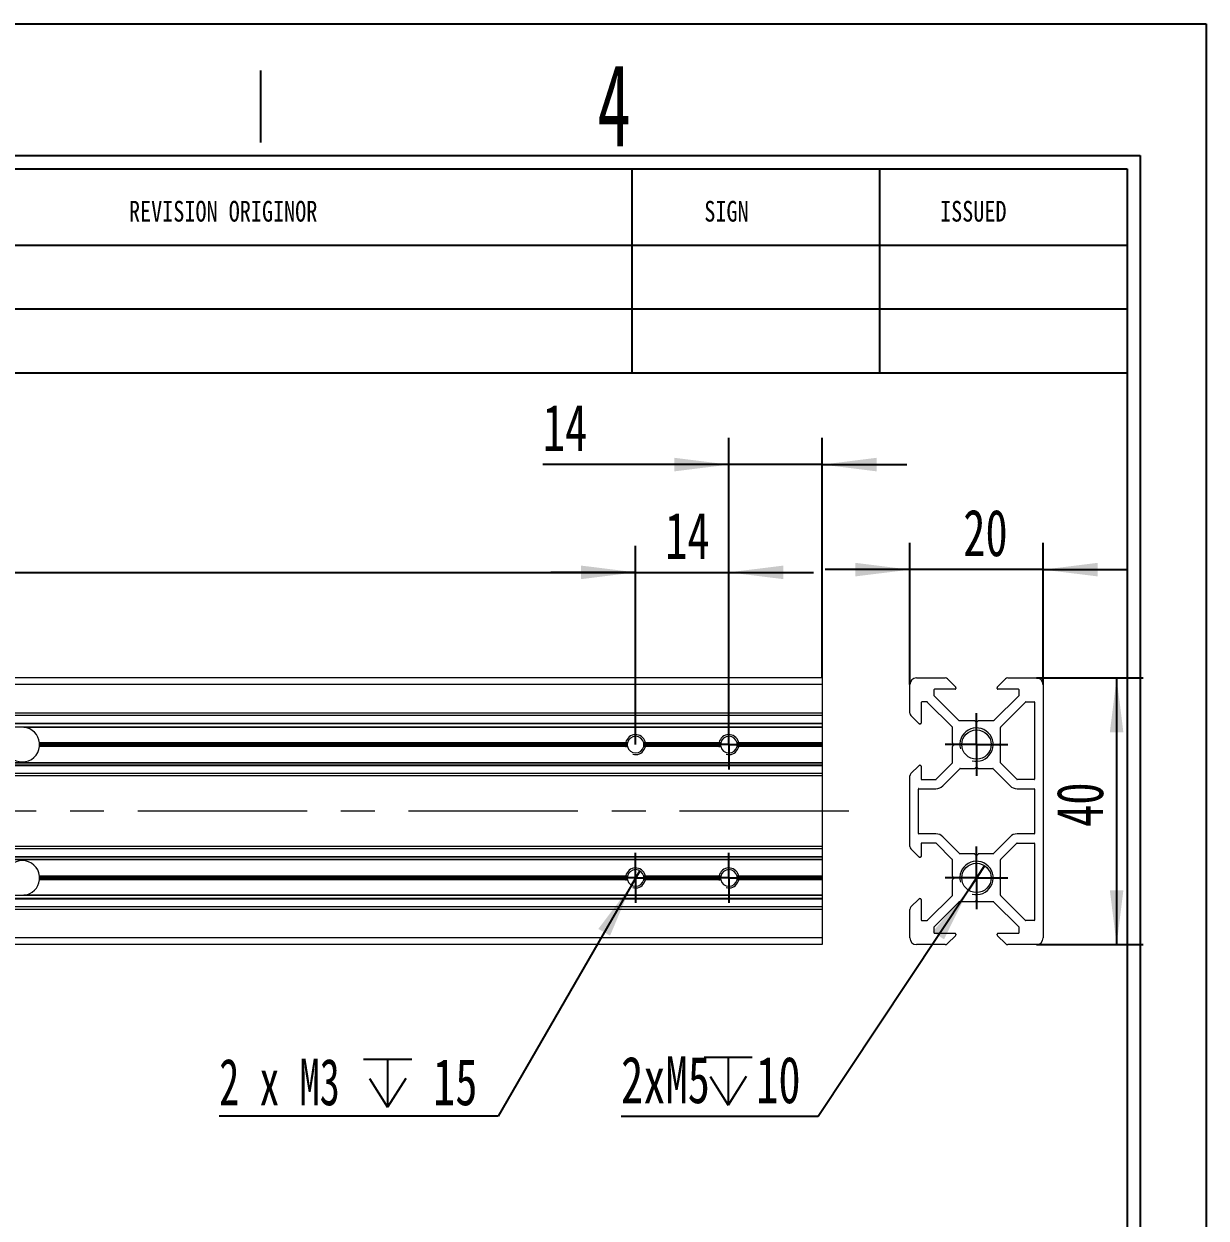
# Model space of a CAD drawing. Header units: millimetres. Extents: x 2 to 295, y 1 to 209.
# Drawn here: x 206.4 to 295.1, y 119.1 to 208.7 of the extents above; entities that cross this region are included whole.
import ezdxf

# ---------------------------------------------------------------- set-up
doc = ezdxf.new("R2010")
doc.units = ezdxf.units.MM
doc.linetypes.add('CENTERX2', pattern=[20.32, 12.7, -2.54, 2.54, -2.54])
doc.layers.add('10', color=7, linetype='Continuous')
doc.layers.add('SLD-0', color=7, linetype='Continuous')
doc.styles.add('SLDTEXTSTYLE0', font='TXT', dxfattribs={"width": 0.7})
doc.styles.add('SLDTEXTSTYLE14', font='TXT', dxfattribs={"width": 0.633333})
doc.styles.add('SLDTEXTSTYLE4', font='TXT', dxfattribs={"width": 0.6})
doc.styles.add('SLDTEXTSTYLE8', font='TXT', dxfattribs={"width": 0.7865})
doc.dimstyles.new('SLDDIMSTYLE0', dxfattribs={"dimtxt": 3.5, "dimasz": 4.08, "dimexe": 0, "dimexo": 0.0625, "dimgap": 0.875, "dimtad": 2, "dimlfac": 2, "dimrnd": 1e-09, "dimzin": 12, "dimdsep": 46, "dimtxsty": 'SLDTEXTSTYLE0', "dimsah": 1, "dimcen": 0.09, "dimadec": 0, "dimazin": 3, "dimtfac": 1, "dimtmove": 0, "dimatfit": 0, "dimfxl": 0, "dimfrac": 2, "dimtolj": 1, "dimtzin": 12, "dimarcsym": 0})
doc.dimstyles.new('SLDDIMSTYLE1', dxfattribs={"dimtxt": 3.5, "dimasz": 4.08, "dimexe": 0, "dimexo": 0.0625, "dimgap": 0.875, "dimtad": 2, "dimlfac": 2, "dimrnd": 1e-09, "dimzin": 12, "dimdsep": 46, "dimtxsty": 'SLDTEXTSTYLE0', "dimsah": 1, "dimcen": 0.09, "dimadec": 0, "dimazin": 3, "dimtfac": 1, "dimtofl": 0, "dimtmove": 0, "dimatfit": 3, "dimfxl": 0, "dimfrac": 2, "dimtolj": 1, "dimtzin": 12, "dimarcsym": 0})
doc.dimstyles.new('SLDDIMSTYLE2', dxfattribs={"dimtxt": 3.5, "dimasz": 4.08, "dimexe": 0, "dimexo": 0.0625, "dimgap": 0.875, "dimtad": 0, "dimtih": 1, "dimtoh": 1, "dimdec": 6, "dimlfac": 2, "dimrnd": 1e-09, "dimzin": 12, "dimdsep": 46, "dimtxsty": 'SLDTEXTSTYLE0', "dimblk1": 'NONE', "dimsah": 1, "dimcen": 0, "dimadec": 0, "dimazin": 3, "dimtfac": 1, "dimtmove": 0, "dimatfit": 3, "dimldrblk": 'NONE', "dimfxl": 0, "dimfrac": 2, "dimtolj": 1, "dimtzin": 12, "dimarcsym": 0})
doc.dimstyles.new('SLDDIMSTYLE3', dxfattribs={"dimtxt": 3.5, "dimasz": 4.08, "dimexe": 0, "dimexo": 0.0625, "dimgap": 0.875, "dimtad": 0, "dimtih": 1, "dimtoh": 1, "dimlfac": 2, "dimrnd": 1e-09, "dimzin": 12, "dimdsep": 46, "dimtxsty": 'SLDTEXTSTYLE0', "dimblk1": 'NONE', "dimsah": 1, "dimcen": 0, "dimadec": 0, "dimazin": 3, "dimtfac": 1, "dimtmove": 0, "dimatfit": 3, "dimldrblk": 'NONE', "dimfxl": 0, "dimfrac": 2, "dimtolj": 1, "dimtzin": 12, "dimarcsym": 0})

# ---------------------------------------------------------------- blocks, each defined once
blk = doc.blocks.new('_D_1')
at = {"layer": '10'}
for p, q in [((259.307, 154.623), (259.307, 177.623)), ((266.307, 159.623), (266.307, 177.623)), ((259.307, 175.623), (245.356, 175.623)), ((266.307, 175.623), (259.307, 175.623)), ((266.307, 175.623), (272.657, 175.623))]:
    blk.add_line(p, q, dxfattribs=at)
for points in [[(259.307, 175.623), (255.227, 176.131), (255.227, 175.115)], [(266.307, 175.623), (270.387, 175.115), (270.387, 176.131)]]:
    blk.add_solid(points, dxfattribs=at)
at = {"layer": '10', "insert": (245.356, 180.135), "char_height": 3.5, "attachment_point": 1, "style": 'SLDTEXTSTYLE0'}
blk.add_mtext('14', dxfattribs=at)
blk = doc.blocks.new('_D_2')
at = {"layer": '10'}
for p, q in [((252.307, 154.623), (252.307, 169.541)), ((259.307, 156.498), (259.307, 169.541)), ((252.307, 167.541), (245.957, 167.541)), ((252.307, 167.541), (259.307, 167.541)), ((259.307, 167.541), (265.657, 167.541))]:
    blk.add_line(p, q, dxfattribs=at)
for points in [[(252.307, 167.541), (248.227, 168.049), (248.227, 167.033)], [(259.307, 167.541), (263.387, 167.033), (263.387, 168.049)]]:
    blk.add_solid(points, dxfattribs=at)
at = {"layer": '10', "insert": (254.532, 172.053), "char_height": 3.5, "attachment_point": 1, "style": 'SLDTEXTSTYLE0'}
blk.add_mtext('14', dxfattribs=at)
blk = doc.blocks.new('_D_3')
at = {"layer": '10'}
for p, q in [((32.307, 154.623), (32.307, 169.541)), ((252.307, 154.623), (252.307, 169.541)), ((32.307, 167.541), (252.307, 167.541))]:
    blk.add_line(p, q, dxfattribs=at)
for points in [[(32.307, 167.541), (36.387, 167.033), (36.387, 168.049)], [(252.307, 167.541), (248.227, 168.049), (248.227, 167.033)]]:
    blk.add_solid(points, dxfattribs=at)
at = {"layer": '10', "insert": (133.67, 172.053), "char_height": 3.5, "attachment_point": 1, "style": 'SLDTEXTSTYLE0'}
blk.add_mtext('440', dxfattribs=at)
blk = doc.blocks.new('SW_SYMBOL_HOLE_DEPTH')
at = {"layer": '10', "color": 0}
for p, q in [((0, 875), (800, 875)), ((400, 875), (400, 75)), ((100, 555), (400, 75)), ((700, 555), (400, 75))]:
    blk.add_line(p, q, dxfattribs=at)
blk = doc.blocks.new('_D_6')
at = {"layer": '10'}
for p, q in [((252.62, 145.164), (251.995, 144.082)), ((251.995, 144.082), (241.996, 126.753)), ((241.996, 126.753), (221.076, 126.753))]:
    blk.add_line(p, q, dxfattribs=at)
blk.add_solid([(251.995, 144.082), (249.516, 140.802), (250.396, 140.294)], dxfattribs=at)
at = {"layer": '10', "xscale": 0.004511737089201878, "yscale": 0.004511737089201878, "zscale": 0.004511737089201878}
blk.add_blockref('SW_SYMBOL_HOLE_DEPTH', (231.907, 127.086), dxfattribs=at)
at = {"layer": '10', "char_height": 3.5, "attachment_point": 1}
for s, insert, style in [('2 x M3', (221.076, 131.077), 'SLDTEXTSTYLE14'), ('15', (237.117, 131.077), 'SLDTEXTSTYLE0')]:
    blk.add_mtext(s, dxfattribs=dict(at, insert=insert, style=style))
blk = doc.blocks.new('_NONE')
blk = doc.blocks.new('SW_CENTERMARKSYMBOL_2')
at = {"layer": '10', "color": 0}
for p, q in [((0, 1.25), (0, 1.875)), ((0, 0), (0, 1.25)), ((0, 0), (-1.25, 0)), ((0, 0), (0, -1.25)), ((0, 0), (1.25, 0)), ((1.25, 0), (1.875, 0)), ((-1.25, 0), (-1.875, 0)), ((0, -1.25), (0, -1.875))]:
    blk.add_line(p, q, dxfattribs=at)
blk = doc.blocks.new('SW_CENTERMARKSYMBOL_4')
at = {"layer": '10', "color": 0}
for p, q in [((0, 1.25), (0, 1.875)), ((0, 0), (0, 1.25)), ((-1.25, 0), (-1.875, 0)), ((0, 0), (-1.25, 0)), ((0, 0), (0, -1.25)), ((0, 0), (1.25, 0)), ((1.25, 0), (1.875, 0)), ((0, -1.25), (0, -1.875))]:
    blk.add_line(p, q, dxfattribs=at)
blk = doc.blocks.new('SW_CENTERMARKSYMBOL_5')
at = {"layer": '10', "color": 0}
for p, q in [((0, 1.25), (0, 1.875)), ((0, 0), (0, 1.25)), ((-1.25, 0), (-1.875, 0)), ((0, 0), (-1.25, 0)), ((0, 0), (0, -1.25)), ((0, 0), (1.25, 0)), ((1.25, 0), (1.875, 0)), ((0, -1.25), (0, -1.875))]:
    blk.add_line(p, q, dxfattribs=at)
blk = doc.blocks.new('_D_7')
at = {"layer": '10'}
for p, q in [((282.382, 159.623), (290.393, 159.623)), ((288.393, 159.623), (288.393, 139.623)), ((282.382, 139.623), (290.393, 139.623))]:
    blk.add_line(p, q, dxfattribs=at)
for points in [[(288.393, 159.623), (287.885, 155.543), (288.901, 155.543)], [(288.393, 139.623), (288.901, 143.703), (287.885, 143.703)]]:
    blk.add_solid(points, dxfattribs=at)
at = {"layer": '10', "insert": (283.881, 148.451), "char_height": 3.5, "attachment_point": 1, "rotation": 90, "style": 'SLDTEXTSTYLE0'}
blk.add_mtext('40', dxfattribs=at)
blk = doc.blocks.new('_D_8')
at = {"layer": '10'}
for p, q in [((272.882, 159.123), (272.882, 169.745)), ((282.882, 159.123), (282.882, 169.745)), ((272.882, 167.745), (266.532, 167.745)), ((282.882, 167.745), (272.882, 167.745)), ((282.882, 167.745), (289.232, 167.745))]:
    blk.add_line(p, q, dxfattribs=at)
for points in [[(272.882, 167.745), (268.802, 168.253), (268.802, 167.237)], [(282.882, 167.745), (286.962, 167.237), (286.962, 168.253)]]:
    blk.add_solid(points, dxfattribs=at)
at = {"layer": '10', "insert": (276.887, 172.257), "char_height": 3.5, "attachment_point": 1, "style": 'SLDTEXTSTYLE0'}
blk.add_mtext('20', dxfattribs=at)
blk = doc.blocks.new('_D_9')
at = {"layer": '10'}
for p, q in [((278.489, 145.54), (277.274, 143.706)), ((277.274, 143.706), (266.015, 126.721)), ((266.015, 126.721), (251.22, 126.721))]:
    blk.add_line(p, q, dxfattribs=at)
blk.add_solid([(277.274, 143.706), (274.596, 140.586), (275.443, 140.025)], dxfattribs=at)
at = {"layer": '10', "xscale": 0.004511737089201878, "yscale": 0.004511737089201878, "zscale": 0.004511737089201878}
blk.add_blockref('SW_SYMBOL_HOLE_DEPTH', (257.457, 127.241), dxfattribs=at)
at = {"layer": '10', "char_height": 3.5, "attachment_point": 1, "style": 'SLDTEXTSTYLE0'}
for s, insert in [('2xM5', (251.22, 131.233)), ('10', (261.355, 131.233))]:
    blk.add_mtext(s, dxfattribs=dict(at, insert=insert))
blk = doc.blocks.new('SW_CENTERMARKSYMBOL_6')
at = {"layer": '10', "color": 0}
for p, q in [((0, 1.25), (0, 2.35)), ((0, 0), (0, 1.25)), ((-1.25, 0), (-2.35, 0)), ((0, 0), (-1.25, 0)), ((0, 0), (0, -1.25)), ((0, 0), (1.25, 0)), ((1.25, 0), (2.35, 0)), ((0, -1.25), (0, -2.35))]:
    blk.add_line(p, q, dxfattribs=at)
blk = doc.blocks.new('SW_CENTERMARKSYMBOL_7')
at = {"layer": '10', "color": 0}
for p, q in [((0, 1.25), (0, 2.35)), ((0, 0), (0, 1.25)), ((-1.25, 0), (-2.35, 0)), ((0, 0), (-1.25, 0)), ((0, 0), (0, -1.25)), ((0, 0), (1.25, 0)), ((1.25, 0), (2.35, 0)), ((0, -1.25), (0, -2.35))]:
    blk.add_line(p, q, dxfattribs=at)

msp = doc.modelspace()

# ---------------------------------------------------------------- linework, layer by layer
at = {"color": 7, "linetype": 'Continuous', "lineweight": 15}
for p, q in [((266.30716415, 159.62289686), (18.30716075, 159.62289686)), ((266.30716415, 159.62289686), (266.30716415, 159.12289678)), ((273.38167743, 159.62289709), (275.52812381, 159.62289709)), ((275.70490047, 159.54967371), (276.30238791, 158.95218651)), ((279.46096656, 158.95218651), (280.058454, 159.54967371)), ((280.23523066, 159.62289709), (282.38167704, 159.62289709)), ((266.30716415, 159.12289678), (18.30716075, 159.12289678)), ((266.30716415, 159.12289678), (266.30716415, 156.97645063)), ((272.88167735, 156.97645063), (272.88167735, 159.122897)), ((274.68167732, 158.72289722), (274.68167732, 158.32822739)), ((276.2716772, 158.77289713), (274.73167723, 158.77289713)), ((276.33167719, 158.88147584), (276.33167719, 158.83289712)), ((279.43167728, 158.83289712), (279.43167728, 158.88147584)), ((281.03167724, 158.77289713), (279.49167727, 158.77289713)), ((281.08167716, 158.32822739), (281.08167716, 158.72289722)), ((282.88167712, 159.122897), (282.88167712, 140.12289762)), ((273.7316773, 157.7728972), (273.7316773, 156.23289723)), ((274.17634704, 157.82289712), (273.78167722, 157.82289712)), ((276.07435486, 155.93524479), (274.19402471, 157.81557483)), ((274.68899961, 158.31054972), (276.56932964, 156.43021957)), ((279.19402483, 156.43021957), (281.07435486, 158.31054972)), ((279.68899961, 155.93524479), (281.56932976, 157.81557483)), ((281.58700743, 157.82289712), (282.20667734, 157.82289712)), ((282.2316773, 157.79789716), (282.2316773, 152.04287196)), ((266.30716415, 156.97645063), (18.30716075, 156.97645063)), ((266.30716415, 156.7996735), (18.30716075, 156.7996735)), ((266.30716415, 156.97645063), (266.30716415, 156.7996735)), ((266.30716415, 156.7996735), (266.30716415, 156.2021863)), ((273.55238793, 156.20218652), (272.95490072, 156.79967396)), ((266.30716415, 156.2021863), (18.30716075, 156.2021863)), ((266.30716415, 156.17289714), (18.30716075, 156.17289714)), ((266.30716415, 155.93524504), (18.30716075, 155.93524504)), ((266.30716415, 155.91756667), (206.42476173, 155.91756667)), ((266.30716415, 156.2021863), (266.30716415, 156.17289714)), ((266.30716415, 156.17289714), (266.30716415, 155.93524504)), ((266.30716415, 155.93524504), (266.30716415, 155.91756667)), ((266.30716415, 155.91756667), (266.30716415, 154.7582526)), ((273.67167731, 156.17289724), (273.62309859, 156.17289724)), ((276.08167727, 154.75825254), (276.08167727, 155.91756713)), ((276.58700731, 156.42289717), (277.7463219, 156.42289717)), ((277.76399956, 156.41557488), (277.86399957, 156.31557481)), ((277.89935491, 156.31557481), (277.99935491, 156.41557488)), ((278.01703257, 156.42289717), (279.17634716, 156.42289717)), ((279.68167721, 154.75825254), (279.68167721, 155.91756713)), ((251.69699283, 154.7582526), (207.60009082, 154.7582526)), ((251.69699283, 154.48754228), (207.60009082, 154.48754228)), ((207.60187896, 154.73984688), (251.69320794, 154.73984688)), ((251.69320794, 154.50594801), (207.60187896, 154.50594801)), ((251.68240459, 154.64057441), (207.60703476, 154.64057441)), ((251.68240459, 154.60521954), (207.60703476, 154.60521954)), ((258.69699212, 154.7582526), (252.91732343, 154.7582526)), ((258.69699212, 154.48754228), (252.91732343, 154.48754228)), ((252.92110832, 154.73984688), (258.69322212, 154.73984688)), ((258.69320722, 154.50594801), (252.92110832, 154.50594801)), ((258.68240388, 154.64057441), (252.93191166, 154.64057441)), ((258.68240388, 154.60521954), (252.93191166, 154.60521954)), ((266.30716415, 154.7582526), (259.91732271, 154.7582526)), ((266.30716415, 154.48754228), (259.91732271, 154.48754228)), ((259.92110761, 154.73984688), (266.30716415, 154.73984688)), ((266.30716415, 154.50594801), (259.92110761, 154.50594801)), ((266.30716415, 154.64057441), (259.93191095, 154.64057441)), ((266.30716415, 154.60521954), (259.93191095, 154.60521954)), ((266.30716415, 154.7582526), (266.30716415, 154.73984688)), ((266.30716415, 154.73984688), (266.30716415, 154.64057441)), ((266.30716415, 154.64057441), (266.30716415, 154.60521954)), ((266.30716415, 154.60521954), (266.30716415, 154.50594801)), ((266.30716415, 154.50594801), (266.30716415, 154.48754228)), ((266.30716415, 154.48754228), (266.30716415, 153.26787199)), ((276.08167727, 153.26787198), (276.08167727, 154.48754186)), ((276.18899962, 154.64057487), (276.08899956, 154.74057487)), ((276.08899956, 154.50521953), (276.18899962, 154.60521953)), ((279.57435485, 154.64057487), (279.67435491, 154.74057487)), ((279.67435491, 154.50521953), (279.57435485, 154.60521953)), ((279.68167721, 153.26787198), (279.68167721, 154.48754186)), ((266.30716415, 153.26787199), (18.30716075, 153.26787199)), ((266.30716415, 153.23251619), (18.30716075, 153.23251619)), ((266.30716415, 153.26787199), (266.30716415, 153.23251619)), ((266.30716415, 153.23251619), (266.30716415, 153.07289681)), ((274.85971034, 152.0251943), (276.06703257, 153.23251665)), ((280.90364413, 152.0251943), (279.6963219, 153.23251665)), ((266.30716415, 153.07289681), (18.30716075, 153.07289681)), ((266.30716415, 153.04360765), (18.30716075, 153.04360765)), ((266.30716415, 152.44612045), (18.30716075, 152.44612045)), ((266.30716415, 152.26934378), (18.30716075, 152.26934378)), ((266.30716415, 153.07289681), (266.30716415, 153.04360765)), ((266.30716415, 153.04360765), (266.30716415, 152.44612045)), ((266.30716415, 152.44612045), (266.30716415, 152.26934378)), ((266.30716415, 152.26934378), (266.30716415, 146.97645063)), ((272.88167735, 146.97645062), (272.88167735, 152.26934377)), ((272.95490072, 152.44612044), (273.55238793, 153.04360787)), ((273.62309859, 153.07289715), (273.67167731, 153.07289715)), ((273.7316773, 153.01289716), (273.7316773, 152.04287196)), ((275.354685, 151.53021963), (276.64004031, 152.81557482)), ((276.65771797, 152.82289723), (277.7463219, 152.82289723)), ((277.76399956, 152.83021952), (277.86399957, 152.93021958)), ((277.89935491, 152.93021958), (277.99935491, 152.83021952)), ((278.01703257, 152.82289723), (279.1056365, 152.82289723)), ((279.12331416, 152.81557482), (280.40866947, 151.53021963)), ((273.75667726, 152.01787201), (274.84203267, 152.01787201)), ((282.20667734, 152.01787201), (280.9213218, 152.01787201)), ((273.53167717, 147.95292231), (273.53167717, 151.29287184)), ((273.55667713, 151.31787203), (274.84203267, 151.31787203)), ((280.9213218, 151.31787203), (282.20667734, 151.31787203)), ((282.2316773, 151.29287184), (282.2316773, 147.95292231)), ((274.84203267, 147.92792235), (273.55667713, 147.92792235)), ((282.20667734, 147.92792235), (280.9213218, 147.92792235)), ((266.30716415, 146.97645063), (18.30716075, 146.97645063)), ((266.30716415, 146.97645063), (266.30716415, 146.79967396)), ((273.7316773, 147.20292266), (273.7316773, 146.23289711)), ((274.84203267, 147.22792261), (273.75667726, 147.22792261)), ((276.06703257, 146.01327821), (274.85971034, 147.22060009)), ((276.64004031, 146.43021922), (275.354685, 147.71557475)), ((280.40866947, 147.71557475), (279.12331416, 146.43021922)), ((279.68899961, 146.00595522), (280.90364413, 147.22060009)), ((280.9213218, 147.22792261), (282.20667734, 147.22792261)), ((282.2316773, 147.20292266), (282.2316773, 141.44789676)), ((266.30716415, 146.79967396), (18.30716075, 146.79967396)), ((266.30716415, 146.20218652), (18.30716075, 146.20218652)), ((266.30716415, 146.17289724), (18.30716075, 146.17289724)), ((266.30716415, 146.01327775), (18.30716075, 146.01327775)), ((266.30716415, 146.79967396), (266.30716415, 146.20218652)), ((266.30716415, 146.20218652), (266.30716415, 146.17289724)), ((266.30716415, 146.17289724), (266.30716415, 146.01327775)), ((266.30716415, 146.01327775), (266.30716415, 145.97792242)), ((273.55238793, 146.20218675), (272.95490072, 146.79967395)), ((273.67167731, 146.17289758), (273.62309859, 146.17289758)), ((277.7463219, 146.42289716), (276.65771797, 146.42289716)), ((277.86399957, 146.31557527), (277.76399956, 146.4155751)), ((277.99935491, 146.4155751), (277.89935491, 146.31557527)), ((279.1056365, 146.42289716), (278.01703257, 146.42289716)), ((279.68167721, 144.75825212), (279.68167721, 145.98827778)), ((266.30716415, 145.97792242), (18.30716075, 145.97792242)), ((266.30716415, 145.97792242), (266.30716415, 144.75825254)), ((276.08167727, 144.75825212), (276.08167727, 145.97792241)), ((251.69699283, 144.75825254), (207.60009082, 144.75825254)), ((251.69699283, 144.48754186), (207.60009082, 144.48754186)), ((207.60187896, 144.73984662), (251.69320794, 144.73984662)), ((251.69320794, 144.50594778), (207.60187896, 144.50594778)), ((251.68240459, 144.64057487), (207.60703476, 144.64057487)), ((251.68240459, 144.60521953), (207.60703476, 144.60521953)), ((258.69699212, 144.75825254), (252.91732343, 144.75825254)), ((258.69699212, 144.48754186), (252.91732343, 144.48754186)), ((252.92110832, 144.73984662), (258.69322212, 144.73984662)), ((258.69320722, 144.50594778), (252.92110832, 144.50594778)), ((258.68240388, 144.64057487), (252.93191166, 144.64057487)), ((258.68240388, 144.60521953), (252.93191166, 144.60521953)), ((266.30716415, 144.75825254), (259.91732271, 144.75825254)), ((266.30716415, 144.48754186), (259.91732271, 144.48754186)), ((259.92110761, 144.73984662), (266.30716415, 144.73984662)), ((266.30716415, 144.50594778), (259.92110761, 144.50594778)), ((266.30716415, 144.64057487), (259.93191095, 144.64057487)), ((266.30716415, 144.60521953), (259.93191095, 144.60521953)), ((266.30716415, 144.75825254), (266.30716415, 144.73984662)), ((266.30716415, 144.73984662), (266.30716415, 144.64057487)), ((266.30716415, 144.64057487), (266.30716415, 144.60521953)), ((266.30716415, 144.60521953), (266.30716415, 144.50594778)), ((266.30716415, 144.50594778), (266.30716415, 144.48754186)), ((266.30716415, 144.48754186), (266.30716415, 143.32822727)), ((276.08167727, 143.32822773), (276.08167727, 144.48754179)), ((276.18899962, 144.64057486), (276.08899956, 144.74057469)), ((276.08899956, 144.50521923), (276.18899962, 144.60521999)), ((279.57435485, 144.64057486), (279.67435491, 144.74057469)), ((279.67435491, 144.50521923), (279.57435485, 144.60521999)), ((279.68167721, 143.32822773), (279.68167721, 144.48754179)), ((266.30716415, 143.3105496), (18.30716075, 143.3105496)), ((266.30716415, 143.32822727), (206.42476173, 143.32822727)), ((266.30716415, 143.32822727), (266.30716415, 143.3105496)), ((266.30716415, 143.3105496), (266.30716415, 143.07289715)), ((274.19402471, 141.43021933), (276.07435486, 143.31054936)), ((281.56932976, 141.43021933), (279.68899961, 143.31054936)), ((266.30716415, 143.07289715), (18.30716075, 143.07289715)), ((266.30716415, 143.04360787), (18.30716075, 143.04360787)), ((266.30716415, 142.44612044), (18.30716075, 142.44612044)), ((266.30716415, 143.07289715), (266.30716415, 143.04360787)), ((266.30716415, 143.04360787), (266.30716415, 142.44612044)), ((266.30716415, 142.44612044), (266.30716415, 142.26934377)), ((272.95490072, 142.44612089), (273.55238793, 143.0436081)), ((273.62309859, 143.07289726), (273.67167731, 143.07289726)), ((273.7316773, 143.0128968), (273.7316773, 141.47289718)), ((276.56932964, 142.8155747), (274.68899961, 140.93524466)), ((277.7463219, 142.82289675), (276.58700731, 142.82289675)), ((277.86399957, 142.93021957), (277.76399956, 142.83021974)), ((277.99935491, 142.83021974), (277.89935491, 142.93021957)), ((279.17634716, 142.82289675), (278.01703257, 142.82289675)), ((281.07435486, 140.93524466), (279.19402483, 142.8155747)), ((266.30716415, 142.26934377), (18.30716075, 142.26934377)), ((266.30716415, 142.26934377), (266.30716415, 140.12289739)), ((272.88167735, 140.12289762), (272.88167735, 142.26934376)), ((273.78167722, 141.42289727), (274.17634704, 141.42289727)), ((274.68167732, 140.91756723), (274.68167732, 140.52289694)), ((281.08167716, 140.52289694), (281.08167716, 140.91756723)), ((282.20667734, 141.42289727), (281.58700743, 141.42289727)), ((266.30716415, 140.12289739), (18.30716075, 140.12289739)), ((266.30716415, 140.12289739), (266.30716415, 139.62289731)), ((274.73167723, 140.47289702), (276.2716772, 140.47289702)), ((276.30238791, 140.29360811), (275.70490047, 139.69612091)), ((276.33167719, 140.4128975), (276.33167719, 140.36431878)), ((279.43167728, 140.36431878), (279.43167728, 140.4128975)), ((280.058454, 139.69612091), (279.46096656, 140.29360811)), ((279.49167727, 140.47289702), (281.03167724, 140.47289702)), ((266.30716415, 139.62289731), (18.30716075, 139.62289731)), ((275.52812381, 139.62289753), (273.38167743, 139.62289753)), ((282.38167704, 139.62289753), (280.23523066, 139.62289753))]:
    msp.add_line(p, q, dxfattribs=at)
for centre in [(277.88167724, 154.6228972), (277.88167724, 144.6228972)]:
    msp.add_circle(centre, 1.1, dxfattribs=at)
for centre, radius, start, end in [((273.38167724, 159.1228972), 0.5, 90.0000003416, 179.9999996584), ((275.52812386, 159.37289724), 0.24999996, 44.9999958445, 90.0000041542), ((280.23523061, 159.37289724), 0.24999996, 89.9999958449, 135.0000041548), ((282.38167723, 159.1228972), 0.5, 0.0000003412, 89.9999996584), ((274.73167724, 158.7228972), 0.05, 90.0000003419, 179.9999996546), ((276.27167724, 158.8328972), 0.06, 270.0000003412, 359.999999655), ((276.23167725, 158.88147585), 0.09999998, 359.9999958429, 45.0000041548), ((279.53167722, 158.88147585), 0.09999998, 134.9999958473, 180.0000041557), ((279.49167724, 158.8328972), 0.06, 180.0000003416, 269.9999996579), ((281.03167724, 158.7228972), 0.05, 0.0000003416, 89.9999996584), ((273.78167724, 157.7728972), 0.05, 90.0000003416, 179.9999996583), ((274.18518598, 157.81923603), 0.00956709, 337.5000000001, 157.5000000202), ((274.6853384, 158.31938845), 0.00956709, 112.4999999917, 292.5), ((281.07801607, 158.31938845), 0.00956709, 247.4999999999, 67.5), ((281.57816849, 157.81923603), 0.00956709, 22.4999999979, 202.49999998), ((282.21917724, 157.8103972), 0.01767767, 314.9999999917, 134.9999999898), ((273.13167719, 156.97645057), 0.24999996, 179.9999958443, 225.0000041549), ((206.30716069, 154.6228972), 1.3, 5.9764390889, 84.8098303227), ((273.62309858, 156.27289718), 0.09999998, 224.9999958457, 270.0000041555), ((273.67167724, 156.2328972), 0.06, 270.0000003416, 359.999999655), ((276.07801607, 155.92640595), 0.00956709, 292.5000000003, 112.4999999978), ((276.57816849, 156.42655836), 0.00956709, 157.5000000025, 337.5000000036), ((277.75516073, 156.41923603), 0.00956709, 337.4999999737, 157.4999999938), ((277.88167724, 156.31557487), 0.01767767, 179.9999999993, 359.9999999876), ((278.00819374, 156.41923603), 0.00956709, 22.5000000019, 202.5000000019), ((279.18518598, 156.42655836), 0.00956709, 202.5000000009, 22.49999998), ((279.6853384, 155.92640595), 0.00956709, 67.4999999975, 247.5000000085), ((252.30716069, 154.6228972), 0.625, 12.5075665362, 167.4924334638), ((259.30716069, 154.6228972), 0.625, 12.5075665358, 167.4924334642), ((206.30716069, 154.6228972), 1.3, 185.9764390875, 354.0235609127), ((206.30716069, 154.6228972), 1.3, 0.7791439021, 5.1935968876), ((206.30716069, 154.6228972), 1.3, 354.8064031092, 359.2208560972), ((252.30716069, 154.6228972), 0.625, 169.147326872, 178.379214476), ((252.30716069, 154.6228972), 0.625, 181.6207855223, 190.8526731326), ((252.30716069, 154.6228972), 0.625, 192.5075665308, 347.4924334692), ((252.30716069, 154.6228972), 0.625, 1.620785524, 10.852673128), ((252.30716069, 154.6228972), 0.625, 349.1473268674, 358.3792144777), ((259.30716069, 154.6228972), 0.625, 169.147326872, 178.3792144767), ((259.30716069, 154.6228972), 0.625, 181.620785523, 190.8526731326), ((259.30716069, 154.6228972), 0.625, 192.5075665311, 347.4924334689), ((259.30716069, 154.6228972), 0.625, 1.6207855237, 10.8526731277), ((259.30716069, 154.6228972), 0.625, 349.147326867, 358.3792144774), ((276.0853384, 154.7494137), 0.00956709, 112.5000000032, 292.5000000087), ((276.0853384, 154.49638069), 0.00956709, 67.5000000078, 247.4999999998), ((276.18899957, 154.6228972), 0.01767767, 270.0000000074, 90.0000000059), ((279.57435491, 154.6228972), 0.01767767, 89.9999999913, 269.9999999928), ((279.67801607, 154.7494137), 0.00956709, 247.4999999946, 67.4999999971), ((279.67801607, 154.49638069), 0.00956709, 292.5000000012, 112.5000000012), ((276.03167724, 153.26787194), 0.04999999, 314.9999958456, 0.0000041509), ((279.73167723, 153.26787194), 0.04999999, 179.9999958494, 225.0000041554), ((273.13167719, 152.26934383), 0.24999996, 134.9999958446, 180.0000041536), ((273.62309858, 152.97289722), 0.09999998, 89.9999958445, 135.0000041543), ((273.67167724, 153.0128972), 0.06, 0.0000003382, 89.9999996584), ((276.64887917, 152.81923603), 0.00956709, 22.5000000203, 202.4999999996), ((277.75516073, 152.82655836), 0.00956709, 202.5000000016, 22.4999999825), ((277.88167724, 152.93021953), 0.01767767, 359.9999999888, 180.0000000003), ((278.00819374, 152.82655836), 0.00956709, 157.5000000017, 337.5000000008), ((279.11447531, 152.81923603), 0.00956709, 337.5000000186, 157.4999999994), ((273.74417724, 152.03037195), 0.01767767, 134.999999999, 315.0000000102), ((274.85087141, 152.02153311), 0.00956709, 202.5000000015, 22.4999999816), ((274.84203263, 152.04287182), 0.72499987, 269.9999958451, 315.0000041549), ((280.92132184, 152.04287182), 0.72499987, 224.9999958449, 270.0000041546), ((280.91248306, 152.02153311), 0.00956709, 157.4999999975, 337.4999999995), ((282.21917724, 152.03037195), 0.01767767, 224.9999999918, 44.9999999895), ((273.54417724, 151.30537195), 0.01767767, 44.9999999919, 225.0000000001), ((282.21917724, 151.30537195), 0.01767767, 314.9999999917, 134.9999999896), ((273.54417724, 147.94042245), 0.01767767, 134.9999999988, 314.9999999936), ((274.84203263, 147.20292258), 0.72499987, 44.9999958446, 90.0000041544), ((280.92132184, 147.20292258), 0.72499987, 89.9999958451, 135.0000041551), ((282.21917724, 147.94042245), 0.01767767, 224.9999999979, 44.9999999939), ((273.13167719, 146.97645057), 0.24999996, 179.9999958443, 225.0000041549), ((273.74417724, 147.21542245), 0.01767767, 45.0000000043, 225.0000000041), ((274.85087141, 147.22426129), 0.00956709, 337.4999999786, 157.4999999996), ((280.91248306, 147.22426129), 0.00956709, 22.5000000025, 202.4999999986), ((282.21917724, 147.21542245), 0.01767767, 314.9999999898, 135.000000002), ((273.62309858, 146.27289718), 0.09999998, 224.9999958457, 270.0000041558), ((273.67167724, 146.2328972), 0.06, 270.0000003416, 359.999999655), ((276.03167724, 145.97792246), 0.04999999, 359.9999958449, 45.0000041573), ((276.64887917, 146.42655836), 0.00956709, 157.4999999992, 337.5000000194), ((277.75516073, 146.41923603), 0.00956709, 337.4999999792, 157.4999999977), ((277.88167724, 146.31557487), 0.01767767, 179.9999999993, 359.9999999877), ((278.00819374, 146.41923603), 0.00956709, 22.499999999, 202.5), ((279.11447531, 146.42655836), 0.00956709, 202.5000000006, 22.5000000204), ((279.6853384, 145.99711663), 0.00956709, 67.5, 247.5000000106), ((206.30716069, 144.6228972), 1.3, 5.9764390867, 174.0235609135), ((252.30716069, 144.6228972), 0.625, 12.5075665312, 167.4924334688), ((259.30716069, 144.6228972), 0.625, 12.5075665312, 167.4924334688), ((206.30716069, 144.6228972), 1.3, 275.1901696702, 354.0235609105), ((206.30716069, 144.6228972), 1.3, 0.7791439019, 5.1935968902), ((206.30716069, 144.6228972), 1.3, 354.8064031117, 359.220856097), ((252.30716069, 144.6228972), 0.625, 169.147326867, 178.3792144767), ((252.30716069, 144.6228972), 0.625, 181.620785523, 190.8526731276), ((252.30716069, 144.6228972), 0.625, 192.5075665358, 347.4924334642), ((252.30716069, 144.6228972), 0.625, 1.6207855233, 10.852673133), ((252.30716069, 144.6228972), 0.625, 349.1473268724, 358.379214477), ((259.30716069, 144.6228972), 0.625, 169.1473268667, 178.379214477), ((259.30716069, 144.6228972), 0.625, 181.6207855233, 190.8526731273), ((259.30716069, 144.6228972), 0.625, 192.5075665358, 347.4924334642), ((259.30716069, 144.6228972), 0.625, 1.6207855233, 10.852673133), ((259.30716069, 144.6228972), 0.625, 349.1473268724, 358.379214477), ((276.0853384, 144.7494137), 0.00956709, 112.5000000012, 292.5000000123), ((276.0853384, 144.49638069), 0.00956709, 67.5000000079, 247.4999999973), ((276.18899957, 144.6228972), 0.01767767, 269.9999999928, 89.9999999928), ((279.57435491, 144.6228972), 0.01767767, 90.0000000074, 270.0000000074), ((279.67801607, 144.7494137), 0.00956709, 247.5000000015, 67.4999999997), ((279.67801607, 144.49638069), 0.00956709, 292.500000003, 112.5000000058), ((276.07801607, 143.31938845), 0.00956709, 247.5, 67.5000000022), ((279.6853384, 143.31938845), 0.00956709, 112.5000000111, 292.5), ((273.13167719, 142.26934383), 0.24999996, 134.9999958449, 180.0000041541), ((273.62309858, 142.97289722), 0.09999998, 89.9999958445, 135.0000041543), ((273.67167724, 143.0128972), 0.06, 0.0000003381, 89.9999996579), ((276.57816849, 142.81923603), 0.00956709, 22.4999999971, 202.4999999995), ((277.75516073, 142.82655836), 0.00956709, 202.5000000053, 22.4999999857), ((277.88167724, 142.93021953), 0.01767767, 359.9999999891, 180.0000000007), ((278.00819374, 142.82655836), 0.00956709, 157.4999999981, 337.4999999983), ((279.18518598, 142.81923603), 0.00956709, 337.4999999805, 157.4999999984), ((273.78167724, 141.4728972), 0.05, 180.0000003416, 269.9999996589), ((274.18518598, 141.42655836), 0.00956709, 202.5000000224, 22.4999999996), ((274.6853384, 140.92640595), 0.00956709, 67.4999999971, 247.4999999891), ((281.07801607, 140.92640595), 0.00956709, 292.4999999999, 112.5000000053), ((281.57816849, 141.42655836), 0.00956709, 157.4999999816, 337.4999999976), ((282.21917724, 141.4353972), 0.01767767, 224.9999999978, 44.9999999938), ((273.38167724, 140.1228972), 0.5, 180.0000003416, 269.9999996584), ((274.73167724, 140.5228972), 0.05, 180.0000003376, 269.999999659), ((276.27167724, 140.4128972), 0.06, 0.0000003382, 89.9999996584), ((276.23167725, 140.36431855), 0.09999998, 314.9999958451, 0.0000041529), ((279.49167724, 140.4128972), 0.06, 90.0000003416, 179.9999996584), ((279.53167722, 140.36431855), 0.09999998, 179.9999958443, 225.0000041556), ((281.03167724, 140.5228972), 0.05, 270.0000003405, 359.9999996583), ((282.38167723, 140.1228972), 0.5, 270.0000003416, 359.9999996579), ((275.52812386, 139.87289715), 0.24999996, 269.9999958457, 315.0000041555), ((280.23523061, 139.87289715), 0.24999996, 224.9999958452, 270.000004155)]:
    msp.add_arc(centre, radius, start, end, dxfattribs=at)
at = {"color": 7, "linetype": 'Continuous', "lineweight": 0}
for centre, radius in [((277.88167724, 154.6228972), 1.25), ((252.30716069, 154.6228972), 0.75), ((259.30716069, 154.6228972), 0.75), ((252.30716069, 144.6228972), 0.75), ((259.30716069, 144.6228972), 0.75), ((277.88167724, 144.6228972), 1.25)]:
    msp.add_arc(centre, radius, 255, 195, dxfattribs=at)
at = {"color": 7, "linetype": 'Continuous', "lineweight": 15}
for points, knots in [([(207.60009082, 154.7582526), (207.60014512, 154.75774323), (207.60025371, 154.75672465), (207.60051232, 154.7541087), (207.6008378, 154.75103536), (207.60115511, 154.74774679), (207.60143538, 154.74465388), (207.60169351, 154.74207584), (207.60181054, 154.74043611), (207.60193048, 154.73972172), (207.60188444, 154.7398893), (207.60187896, 154.73990927)], [0, 0, 0, 0, 0.1225274875, 0.2450144798, 0.3679858653, 0.4914292271, 0.6149746715, 0.7382959419, 0.8611171687, 0.9834475274, 1, 1, 1, 1]), ([(207.60187896, 154.50587257), (207.60187331, 154.50583053), (207.60186088, 154.50573801), (207.60174533, 154.50432096), (207.60152961, 154.50204309), (207.60126171, 154.49909461), (207.60093841, 154.49584222), (207.60062319, 154.49263645), (207.60033214, 154.48986477), (207.60016448, 154.4882662), (207.60010504, 154.48768203), (207.60009082, 154.48754228)], [0, 0, 0, 0, 0.1014941137, 0.2233700724, 0.3455005397, 0.46805483525, 0.59118059437, 0.71464314827, 0.83815324863, 0.96128031669, 1, 1, 1, 1]), ([(207.60703476, 154.64057441), (207.60703666, 154.64037931), (207.60704046, 154.63998911), (207.60710137, 154.6369419), (207.60712026, 154.63245475), (207.6071626, 154.62685134), (207.60715316, 154.62081235), (207.60714857, 154.61500717), (207.60708697, 154.61008778), (207.60706974, 154.60662973), (207.60703249, 154.60532388), (207.60703432, 154.60523965), (207.60703476, 154.60521954)], [0, 0, 0, 0, 0.10736176625, 0.21472837644, 0.32209726055, 0.42947485007, 0.53685385862, 0.64421046166, 0.75157312095, 0.858950527, 0.96632513996, 1, 1, 1, 1]), ([(251.68240459, 154.60521954), (251.68240449, 154.60541471), (251.68240428, 154.60580506), (251.68231645, 154.60885148), (251.68222101, 154.61333754), (251.68215415, 154.61894056), (251.68215949, 154.62497897), (251.68220494, 154.63078294), (251.68228605, 154.6357028), (251.68236324, 154.63916211), (251.68240728, 154.64047074), (251.68240511, 154.6405544), (251.68240459, 154.64057441)], [0, 0, 0, 0, 0.10733885892, 0.21468560166, 0.32205270848, 0.42945291922, 0.53679483492, 0.64412547643, 0.75146479192, 0.85885063214, 0.96623183566, 1, 1, 1, 1]), ([(251.69699283, 154.48754228), (251.69688139, 154.48805114), (251.69665856, 154.4890686), (251.69609219, 154.49166905), (251.69544894, 154.49474198), (251.69473804, 154.49805518), (251.69413742, 154.50119568), (251.69360592, 154.50379273), (251.69330049, 154.50540144), (251.69320637, 154.50609108), (251.69320781, 154.50591734), (251.69320794, 154.50590237)], [0, 0, 0, 0, 0.1217478791, 0.24343033861, 0.36712995944, 0.49307302313, 0.61940973691, 0.7447221584, 0.86775461318, 0.98860198239, 1, 1, 1, 1]), ([(251.69320794, 154.73992511), (251.69321845, 154.7399617), (251.69324182, 154.74004303), (251.69349351, 154.74140693), (251.69393468, 154.74362043), (251.69450916, 154.74652289), (251.69517663, 154.74977475), (251.69585915, 154.75302687), (251.69646257, 154.75586436), (251.69682014, 154.75751078), (251.69695928, 154.7581085), (251.69699283, 154.7582526)], [0, 0, 0, 0, 0.0975336807, 0.2167247946, 0.3369130309, 0.4590154563, 0.5833745622, 0.7094035127, 0.8356467842, 0.9603762018, 1, 1, 1, 1]), ([(252.91732343, 154.7582526), (252.91743336, 154.75774313), (252.91765321, 154.75672425), (252.91824251, 154.75412671), (252.91888731, 154.75105427), (252.91956708, 154.7477348), (252.92020522, 154.74460155), (252.92070406, 154.74199948), (252.92101574, 154.74039292), (252.92117539, 154.73970706), (252.92111365, 154.73987693), (252.92110832, 154.73989158)], [0, 0, 0, 0, 0.1217578903, 0.2434996533, 0.3672230865, 0.4930428731, 0.6194746351, 0.7446935847, 0.8677547572, 0.9885936212, 1, 1, 1, 1]), ([(252.92110832, 154.50586977), (252.92109813, 154.50583313), (252.92107549, 154.50575172), (252.92081748, 154.50438886), (252.9204018, 154.50217248), (252.91982086, 154.49927118), (252.91915352, 154.49601939), (252.91847714, 154.49276556), (252.91784838, 154.48993191), (252.91749648, 154.48828403), (252.91735704, 154.48768637), (252.91732343, 154.48754228)], [0, 0, 0, 0, 0.0975316162, 0.2167202071, 0.3368550565, 0.4589548974, 0.5833113709, 0.7093376537, 0.8356502631, 0.9603770405, 1, 1, 1, 1]), ([(252.93191064, 154.64057487), (252.93191064, 154.64057487), (252.93192055, 154.64023341), (252.93193803, 154.63957882), (252.93195551, 154.63892424), (252.9319809, 154.63793849), (252.93200819, 154.63670318), (252.93203549, 154.63546757), (252.93206524, 154.63394821), (252.9320904, 154.63227082), (252.93211556, 154.63059315), (252.93213663, 154.62871111), (252.93214863, 154.62678057), (252.93216062, 154.62485056), (252.93216378, 154.62281883), (252.93215735, 154.62085373), (252.93215093, 154.61888919), (252.9321348, 154.61693706), (252.93211279, 154.61515892), (252.93209076, 154.61338051), (252.93206242, 154.61172711), (252.93203444, 154.61033546), (252.93200646, 154.60894332), (252.93197829, 154.60777473), (252.93195661, 154.60692645), (252.93193492, 154.60607817), (252.9319193, 154.60552681), (252.93191342, 154.60531812), (252.93191158, 154.60525248), (252.93191064, 154.60521953), (252.93191064, 154.60521953)], [0, 0, 0, 0, 0.00001186866699, 0.00001186866699, 0.00001186866699, 0.00002373713164, 0.00002373713164, 0.00002373713164, 0.0000356086305, 0.0000356086305, 0.0000356086305, 0.00004748219714, 0.00004748219714, 0.00004748219714, 0.00005935249404, 0.00005935249404, 0.00005935249404, 0.00007121928955, 0.00007121928955, 0.00007121928955, 0.00008308781294, 0.00008308781294, 0.00008308781294, 0.00009496059836, 0.00009496059836, 0.00009496059836, 0.00010683353047, 0.00010683353047, 0.00010683353047, 0.00011051962313, 0.00011051962313, 0.00011051962313, 0.00011051962313]), ([(258.68240388, 154.60521954), (258.68240377, 154.60541471), (258.68240356, 154.60580506), (258.68231573, 154.60885148), (258.68222029, 154.61333754), (258.68215343, 154.61894056), (258.68215878, 154.62497897), (258.68220422, 154.63078294), (258.68228534, 154.6357028), (258.68236253, 154.63916211), (258.68240656, 154.64047074), (258.6824044, 154.6405544), (258.68240388, 154.64057441)], [0, 0, 0, 0, 0.10733885892, 0.21468560166, 0.32205270848, 0.42945291922, 0.53679483492, 0.64412547643, 0.75146479192, 0.85885063214, 0.96623183566, 1, 1, 1, 1]), ([(258.69699212, 154.48754228), (258.69688067, 154.48805114), (258.69665785, 154.4890686), (258.69609148, 154.49166905), (258.69544822, 154.49474198), (258.69473733, 154.49805518), (258.69413671, 154.50119568), (258.6936052, 154.50379273), (258.69329977, 154.50540144), (258.69320565, 154.50609108), (258.6932071, 154.50591734), (258.69320722, 154.50590237)], [0, 0, 0, 0, 0.1217478791, 0.24343033861, 0.36712995944, 0.49307302313, 0.61940973691, 0.7447221584, 0.86775461318, 0.98860198239, 1, 1, 1, 1]), ([(258.69322212, 154.73992511), (258.69322647, 154.73996172), (258.69323612, 154.74004307), (258.69349426, 154.74140693), (258.69393356, 154.74362043), (258.69450855, 154.74652289), (258.69517588, 154.74977475), (258.69585845, 154.75302687), (258.69646185, 154.75586436), (258.69681942, 154.75751078), (258.69695857, 154.7581085), (258.69699212, 154.7582526)], [0, 0, 0, 0, 0.09752343595, 0.21671590286, 0.3369055036, 0.45900931512, 0.58336983272, 0.70940021384, 0.8356449185, 0.96037575194, 1, 1, 1, 1]), ([(259.91732271, 154.7582526), (259.91744055, 154.7577435), (259.91767604, 154.75672604), (259.91823559, 154.75412521), (259.91888835, 154.75105447), (259.91956588, 154.74773475), (259.92020464, 154.74460156), (259.92070332, 154.74199947), (259.92101503, 154.74039293), (259.92117467, 154.73970706), (259.92111293, 154.73987693), (259.92110761, 154.73989158)], [0, 0, 0, 0, 0.1218276553, 0.2434779686, 0.3672049482, 0.4930283414, 0.6194637275, 0.7446862665, 0.8677509665, 0.9885932943, 1, 1, 1, 1]), ([(259.92110761, 154.50586977), (259.92109742, 154.50583313), (259.92107477, 154.50575172), (259.92081676, 154.50438886), (259.92040108, 154.50217248), (259.91982014, 154.49927118), (259.91915281, 154.49601939), (259.91847643, 154.49276556), (259.91784767, 154.48993191), (259.91749576, 154.48828403), (259.91735633, 154.48768637), (259.91732271, 154.48754228)], [0, 0, 0, 0, 0.0975316162, 0.2167202071, 0.3368550565, 0.4589548974, 0.5833113709, 0.7093376537, 0.8356502631, 0.9603770405, 1, 1, 1, 1]), ([(259.93191064, 154.64057487), (259.93191064, 154.64057487), (259.93192055, 154.64023341), (259.93193803, 154.63957882), (259.93195551, 154.63892424), (259.9319809, 154.63793849), (259.93200819, 154.63670318), (259.93203549, 154.63546757), (259.93206524, 154.63394821), (259.9320904, 154.63227082), (259.93211556, 154.63059315), (259.93213663, 154.62871111), (259.93214863, 154.62678057), (259.93216062, 154.62485056), (259.93216378, 154.62281883), (259.93215735, 154.62085373), (259.93215093, 154.61888919), (259.9321348, 154.61693706), (259.93211279, 154.61515892), (259.93209076, 154.61338051), (259.93206242, 154.61172711), (259.93203444, 154.61033546), (259.93200646, 154.60894332), (259.93197829, 154.60777473), (259.93195661, 154.60692645), (259.93193492, 154.60607817), (259.9319193, 154.60552681), (259.93191342, 154.60531812), (259.93191158, 154.60525248), (259.93191064, 154.60521953), (259.93191064, 154.60521953)], [0, 0, 0, 0, 0.000011868667, 0.000011868667, 0.000011868667, 0.00002373713165, 0.00002373713165, 0.00002373713165, 0.0000356086305, 0.0000356086305, 0.0000356086305, 0.00004748219713, 0.00004748219713, 0.00004748219713, 0.00005935249404, 0.00005935249404, 0.00005935249404, 0.00007121928954, 0.00007121928954, 0.00007121928954, 0.00008308781294, 0.00008308781294, 0.00008308781294, 0.00009496059836, 0.00009496059836, 0.00009496059836, 0.00010683353046, 0.00010683353046, 0.00010683353046, 0.00011051962312, 0.00011051962312, 0.00011051962312, 0.00011051962312]), ([(207.60009082, 144.75825254), (207.60014512, 144.75774329), (207.60025371, 144.75672494), (207.60051235, 144.75410874), (207.60083775, 144.75103515), (207.60115512, 144.74774643), (207.60143538, 144.74465366), (207.6016935, 144.74207513), (207.60181055, 144.74043676), (207.60193047, 144.73971945), (207.60188444, 144.73988937), (207.60187896, 144.73990962)], [0, 0, 0, 0, 0.1225184754, 0.2450053964, 0.3679974675, 0.4914325076, 0.6149759599, 0.738299711, 0.8611144865, 0.9834442071, 1, 1, 1, 1]), ([(207.60187896, 144.50587279), (207.60187331, 144.50583073), (207.60186088, 144.50573815), (207.60174534, 144.50432075), (207.60152958, 144.50204298), (207.60126176, 144.49909438), (207.60093837, 144.4958421), (207.60062319, 144.49263644), (207.60033213, 144.48986472), (207.60016448, 144.48826599), (207.60010504, 144.48768165), (207.60009082, 144.48754186)], [0, 0, 0, 0, 0.1014937623, 0.2233731771, 0.3455005188, 0.4680665081, 0.5911731918, 0.7146358318, 0.8381468094, 0.9612787172, 1, 1, 1, 1]), ([(207.60703476, 144.64057487), (207.60703666, 144.64037943), (207.60704046, 144.63998854), (207.60710137, 144.63694164), (207.60712026, 144.6324543), (207.6071626, 144.62685118), (207.60715316, 144.62081232), (207.60714857, 144.61500721), (207.60708697, 144.6100875), (207.60706974, 144.6066298), (207.60703249, 144.60532434), (207.60703432, 144.60523973), (207.60703476, 144.60521953)], [0, 0, 0, 0, 0.1073647459, 0.2147316062, 0.3221026876, 0.4294783928, 0.5368475609, 0.6442093073, 0.7515765606, 0.8589502061, 0.9663247563, 1, 1, 1, 1]), ([(251.68240459, 144.60521953), (251.68240449, 144.60541491), (251.68240428, 144.60580569), (251.68231644, 144.60885154), (251.68222102, 144.61333776), (251.68215414, 144.61894054), (251.68215949, 144.62497904), (251.68220494, 144.63078313), (251.68228605, 144.63570305), (251.68236325, 144.63916204), (251.68240728, 144.64046964), (251.68240511, 144.64055455), (251.68240459, 144.64057487)], [0, 0, 0, 0, 0.1073407445, 0.2146854377, 0.3220557493, 0.4294426081, 0.536800017, 0.6441272202, 0.7514690859, 0.8588495369, 0.966230924, 1, 1, 1, 1]), ([(251.69699283, 144.48754186), (251.69688139, 144.48805089), (251.69665859, 144.48906863), (251.69609214, 144.49166909), (251.69544898, 144.49474229), (251.69473806, 144.49805552), (251.69413742, 144.50119603), (251.69360591, 144.50379252), (251.69330049, 144.50540224), (251.69320637, 144.50608857), (251.69320781, 144.50591731), (251.69320794, 144.50590255)], [0, 0, 0, 0, 0.1217560541, 0.2434374241, 0.3671510249, 0.4930959875, 0.6194260938, 0.7447319829, 0.8677599868, 0.9886051517, 1, 1, 1, 1]), ([(251.69320794, 144.739925), (251.69321845, 144.73996148), (251.69324182, 144.74004255), (251.69349353, 144.74140669), (251.69393465, 144.7436206), (251.69450916, 144.74652307), (251.69517661, 144.74977489), (251.69585916, 144.75302687), (251.69646257, 144.75586427), (251.69682015, 144.75751042), (251.69695928, 144.75810837), (251.69699283, 144.75825254)], [0, 0, 0, 0, 0.0975324744, 0.2167252663, 0.3369250367, 0.4590280083, 0.5833858673, 0.7094083171, 0.8356458839, 0.9603734229, 1, 1, 1, 1]), ([(252.91732343, 144.75825254), (252.91743338, 144.75774329), (252.91765331, 144.75672473), (252.91824236, 144.7541264), (252.9188874, 144.75105424), (252.91956704, 144.74773487), (252.92020523, 144.74460169), (252.9207041, 144.7419999), (252.92101571, 144.74039281), (252.92117538, 144.73970598), (252.92111365, 144.73987709), (252.92110832, 144.73989185)], [0, 0, 0, 0, 0.1217476552, 0.2435155476, 0.3672206144, 0.4930424779, 0.6194678147, 0.7446804035, 0.8677552273, 0.9885920562, 1, 1, 1, 1]), ([(252.92110832, 144.5058694), (252.92109813, 144.50583288), (252.92107548, 144.50575174), (252.92081751, 144.50438855), (252.92040176, 144.50217275), (252.91982086, 144.4992714), (252.91915355, 144.49601968), (252.91847704, 144.49276587), (252.91784847, 144.4899316), (252.91749646, 144.48828392), (252.91735704, 144.48768602), (252.91732343, 144.48754186)], [0, 0, 0, 0, 0.0975298979, 0.2167195411, 0.3368411138, 0.4589408598, 0.5832954337, 0.7093145544, 0.8356502256, 0.9603744697, 1, 1, 1, 1]), ([(252.93191064, 144.64057487), (252.93191064, 144.64057487), (252.93192055, 144.64023341), (252.93193803, 144.63957882), (252.93195551, 144.63892424), (252.9319809, 144.63793849), (252.93200819, 144.63670318), (252.93203549, 144.63546757), (252.93206524, 144.63394821), (252.9320904, 144.63227082), (252.93211556, 144.63059315), (252.93213663, 144.62871111), (252.93214863, 144.62678057), (252.93216062, 144.62485056), (252.93216378, 144.62281883), (252.93215735, 144.62085373), (252.93215093, 144.61888919), (252.9321348, 144.61693706), (252.93211279, 144.61515892), (252.93209076, 144.61338051), (252.93206242, 144.61172711), (252.93203444, 144.61033546), (252.93200646, 144.60894332), (252.93197829, 144.60777473), (252.93195661, 144.60692645), (252.93193492, 144.60607817), (252.9319193, 144.60552681), (252.93191342, 144.60531812), (252.93191158, 144.60525248), (252.93191064, 144.60521953), (252.93191064, 144.60521953)], [0, 0, 0, 0, 0.00001186866699, 0.00001186866699, 0.00001186866699, 0.00002373713164, 0.00002373713164, 0.00002373713164, 0.0000356086305, 0.0000356086305, 0.0000356086305, 0.00004748219714, 0.00004748219714, 0.00004748219714, 0.00005935249404, 0.00005935249404, 0.00005935249404, 0.00007121928955, 0.00007121928955, 0.00007121928955, 0.00008308781294, 0.00008308781294, 0.00008308781294, 0.00009496059836, 0.00009496059836, 0.00009496059836, 0.00010683353048, 0.00010683353048, 0.00010683353048, 0.00011051962313, 0.00011051962313, 0.00011051962313, 0.00011051962313]), ([(258.68240388, 144.60521953), (258.68240377, 144.60541491), (258.68240356, 144.60580569), (258.68231573, 144.60885154), (258.6822203, 144.61333776), (258.68215343, 144.61894054), (258.68215877, 144.62497904), (258.68220423, 144.63078313), (258.68228533, 144.63570305), (258.68236253, 144.63916204), (258.68240656, 144.64046964), (258.6824044, 144.64055455), (258.68240388, 144.64057487)], [0, 0, 0, 0, 0.1073407445, 0.2146854377, 0.3220557493, 0.4294426081, 0.536800017, 0.6441272202, 0.7514690859, 0.8588495369, 0.966230924, 1, 1, 1, 1]), ([(258.69699212, 144.48754186), (258.69688068, 144.48805089), (258.69665787, 144.48906863), (258.69609142, 144.49166909), (258.69544827, 144.49474229), (258.69473735, 144.49805552), (258.69413671, 144.50119603), (258.6936052, 144.50379252), (258.69329977, 144.50540224), (258.69320565, 144.50608857), (258.6932071, 144.50591731), (258.69320722, 144.50590255)], [0, 0, 0, 0, 0.1217560541, 0.2434374241, 0.3671510249, 0.4930959875, 0.6194260938, 0.7447319829, 0.8677599868, 0.9886051517, 1, 1, 1, 1]), ([(258.69322212, 144.739925), (258.69322647, 144.73996149), (258.69323612, 144.7400426), (258.69349428, 144.74140669), (258.69393353, 144.7436206), (258.69450855, 144.74652307), (258.69517587, 144.74977489), (258.69585845, 144.75302687), (258.69646186, 144.75586427), (258.69681943, 144.75751042), (258.69695857, 144.75810837), (258.69699212, 144.75825254)], [0, 0, 0, 0, 0.09752222954, 0.21671637449, 0.3369175094, 0.45902186712, 0.58338113785, 0.70940501827, 0.83564401813, 0.96037297303, 1, 1, 1, 1]), ([(259.91732271, 144.75825254), (259.91744057, 144.75774367), (259.91767614, 144.75672652), (259.91823544, 144.7541249), (259.91888844, 144.75105443), (259.91956584, 144.74773482), (259.92020464, 144.7446017), (259.92070336, 144.7419999), (259.92101501, 144.74039281), (259.92117466, 144.73970598), (259.92111293, 144.73987709), (259.92110761, 144.73989185)], [0, 0, 0, 0, 0.1218174222, 0.2434938829, 0.3672024926, 0.4930279594, 0.6194569169, 0.7446730915, 0.86775144, 0.9885917295, 1, 1, 1, 1]), ([(259.92110761, 144.5058694), (259.92109741, 144.50583288), (259.92107477, 144.50575174), (259.92081679, 144.50438855), (259.92040105, 144.50217275), (259.91982015, 144.4992714), (259.91915284, 144.49601968), (259.91847632, 144.49276587), (259.91784775, 144.4899316), (259.91749574, 144.48828392), (259.91735633, 144.48768602), (259.91732271, 144.48754186)], [0, 0, 0, 0, 0.0975298979, 0.2167195411, 0.3368411138, 0.4589408598, 0.5832954337, 0.7093145544, 0.8356502256, 0.9603744697, 1, 1, 1, 1]), ([(259.93191064, 144.64057487), (259.93191064, 144.64057487), (259.93192055, 144.64023341), (259.93193803, 144.63957882), (259.93195551, 144.63892424), (259.9319809, 144.63793849), (259.93200819, 144.63670318), (259.93203549, 144.63546757), (259.93206524, 144.63394821), (259.9320904, 144.63227082), (259.93211556, 144.63059315), (259.93213663, 144.62871111), (259.93214863, 144.62678057), (259.93216062, 144.62485056), (259.93216378, 144.62281883), (259.93215735, 144.62085373), (259.93215093, 144.61888919), (259.9321348, 144.61693706), (259.93211279, 144.61515892), (259.93209076, 144.61338051), (259.93206242, 144.61172711), (259.93203444, 144.61033546), (259.93200646, 144.60894332), (259.93197829, 144.60777473), (259.93195661, 144.60692645), (259.93193492, 144.60607817), (259.9319193, 144.60552681), (259.93191342, 144.60531812), (259.93191158, 144.60525248), (259.93191064, 144.60521953), (259.93191064, 144.60521953)], [0, 0, 0, 0, 0.000011868667, 0.000011868667, 0.000011868667, 0.00002373713165, 0.00002373713165, 0.00002373713165, 0.0000356086305, 0.0000356086305, 0.0000356086305, 0.00004748219713, 0.00004748219713, 0.00004748219713, 0.00005935249404, 0.00005935249404, 0.00005935249404, 0.00007121928954, 0.00007121928954, 0.00007121928954, 0.00008308781294, 0.00008308781294, 0.00008308781294, 0.00009496059835, 0.00009496059835, 0.00009496059835, 0.00010683353046, 0.00010683353046, 0.00010683353046, 0.00011051962312, 0.00011051962312, 0.00011051962312, 0.00011051962312])]:
    msp.add_open_spline(points, degree=3, knots=knots, dxfattribs=at)
at = {"layer": '10', "linetype": 'CENTERX2', "lineweight": 0}
msp.add_line((268.30716069, 149.6228972), (16.30716069, 149.6228972), dxfattribs=at)
at = {"layer": 'SLD-0'}
for p, q in [((1.59068021, 208.67374122), (295.10655869, 208.67374122)), ((295.10655869, 208.67374122), (295.10655869, 1.29378036)), ((12.67482132, 197.81098137), (289.18141695, 197.81098137)), ((252.01741857, 197.81098137), (252.01741857, 182.51367005)), ((270.59941776, 197.81098137), (270.59941776, 182.51367005)), ((289.18141695, 197.81098137), (289.18141695, 7.2189221))]:
    msp.add_line(p, q, dxfattribs=at)
at = {"layer": 'SLD-0', "color": 6, "linetype": 'Continuous'}
for p, q in [((224.20387372, 199.78602861), (224.20387372, 205.16949313)), ((11.6872977, 198.79850499), (290.16894058, 198.79850499)), ((290.16894058, 198.79850499), (290.16894058, 6.23139848))]:
    msp.add_line(p, q, dxfattribs=at)
at = {"layer": 'SLD-0', "color": 179, "linetype": 'Continuous'}
for p, q in [((178.6588116, 192.07448962), (289.18141695, 192.07448962)), ((178.6588116, 187.29407984), (289.18141695, 187.29407984)), ((178.6588116, 182.51367005), (289.18141695, 182.51367005))]:
    msp.add_line(p, q, dxfattribs=at)

# ---------------------------------------------------------------- block references
at = {"layer": '10'}
for name, p in [('SW_CENTERMARKSYMBOL_7', (277.88167724, 154.6228972)), ('SW_CENTERMARKSYMBOL_5', (259.30716069, 154.6228972)), ('SW_CENTERMARKSYMBOL_6', (277.88167724, 144.6228972)), ('SW_CENTERMARKSYMBOL_2', (252.30716069, 144.6228972)), ('SW_CENTERMARKSYMBOL_4', (259.30716069, 144.6228972))]:
    msp.add_blockref(name, p, dxfattribs=at)

# ---------------------------------------------------------------- texts
at = {"layer": 'SLD-0', "insert": (249.44053503, 205.65930968), "char_height": 6.17202264, "attachment_point": 1, "style": 'SLDTEXTSTYLE4'}
msp.add_mtext('4', dxfattribs=at)
at = {"layer": 'SLD-0', "color": 179, "attachment_point": 1, "style": 'SLDTEXTSTYLE8'}
for s, insert, char_height in [('REVISION ORIGINOR', (214.30815826, 195.40006469), 1.5536331808), ('SIGN', (257.46637773, 195.40006469), 1.553633181), ('ISSUED', (275.14813083, 195.40006469), 1.553633181)]:
    msp.add_mtext(s, dxfattribs=dict(at, insert=insert, char_height=char_height))

# ---------------------------------------------------------------- dimensions: what is measured, and where the dimension line sits
at = {"layer": '10'}
for base, p1, p2, angle, dimstyle, picture, middle in [((259.30716069, 175.6228972), (266.30716069, 159.6228972), (259.30716069, 154.6228972), 0, 'SLDDIMSTYLE0', '_D_1', (246.89172107, 175.6228972)), ((252.30716069, 167.54085676), (32.30716069, 154.6228972), (252.30716069, 154.6228972), 0, 'SLDDIMSTYLE1', '_D_3', (135.97369567, 167.54085676)), ((288.39278908, 139.6228972), (282.38167724, 159.6228972), (282.38167724, 139.6228972), 90, 'SLDDIMSTYLE1', '_D_7', (288.39278908, 149.98689424))]:
    dim = msp.add_linear_dim(base=base, p1=p1, p2=p2, angle=angle, dimstyle=dimstyle, dxfattribs=at)
    dim.commit()
    dim.dimension.update_dxf_attribs({"geometry": picture, "text_midpoint": middle, "dimtype": 160})
for base, p1, p2, picture, middle in [((259.30716069, 167.54085676), (252.30716069, 154.6228972), (259.30716069, 156.4978972), '_D_2', (256.06781924, 167.54085676)), ((272.88167724, 167.74522907), (282.88167724, 159.1228972), (272.88167724, 159.1228972), '_D_8', (278.4229262, 167.74522907))]:
    dim = msp.add_linear_dim(base=base, p1=p1, p2=p2, dimstyle='SLDDIMSTYLE0', dxfattribs=at)
    dim.commit()
    dim.dimension.update_dxf_attribs({"geometry": picture, "text_midpoint": middle, "dimtype": 160})
for p1, p2, text, dimstyle, picture, middle in [((252.61953418, 145.1642361), (251.9947872, 144.0815583), '2 x M3 {\\fGDT;x} <>\\P', 'SLDDIMSTYLE2', '_D_6', (230.74224349, 128.8229117)), ((278.48944508, 145.53974956), (277.27390939, 143.70604484), '2xM5{\\fGDT;x}10', 'SLDDIMSTYLE3', '_D_9', (257.82359707, 128.97813931))]:
    dim = msp.add_diameter_dim_2p(p1=p1, p2=p2, text=text, dimstyle=dimstyle, override={"dimpost": '<>'}, dxfattribs=at)
    dim.commit()
    dim.dimension.update_dxf_attribs({"geometry": picture, "text_midpoint": middle, "dimtype": 163})

doc.saveas('drawing.dxf')
